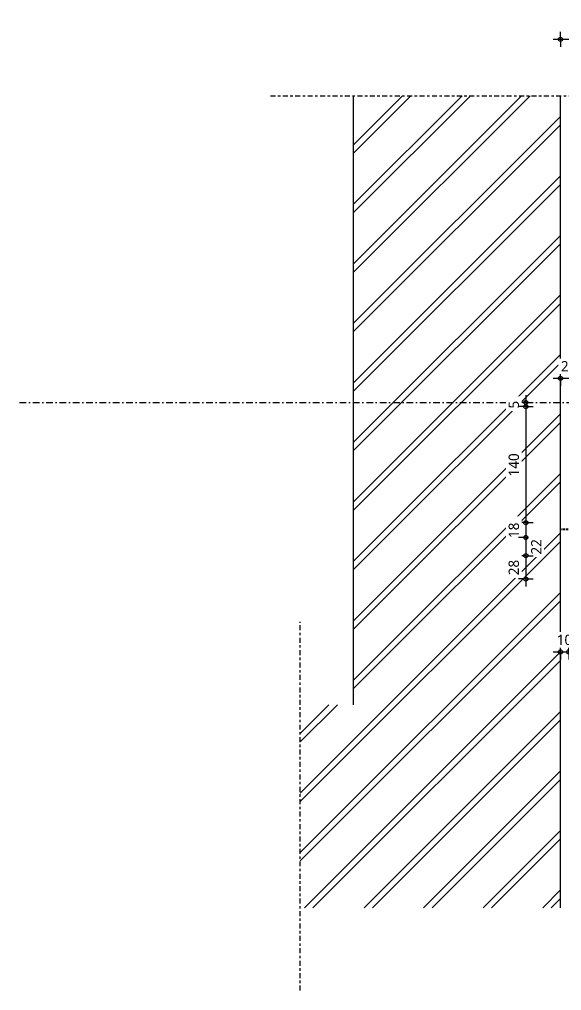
# Model space of a CAD drawing. Header units: millimetres. Extents: x -435 to 27166, y -19117 to 26500.
# Drawn here: x 1126 to 1780, y 18972 to 20144 of the extents above; entities that cross this region are included whole.
import ezdxf

# ---------------------------------------------------------------- set-up
doc = ezdxf.new("R2010")
doc.units = ezdxf.units.MM
for name, pattern in [('MV_center', [15, 6, -3, 3, -3]), ('MV_hidden', [3.75, 2.5, -1.25]), ('MV_stramien', [16, 8, -4, 0, -4])]:
    doc.linetypes.add(name, pattern=pattern)
for name, color, linetype, lineweight in [('A-ANNO-DIMS', 211, 'Continuous', 13), ('A-ANNO-DIMS-5', 211, 'Continuous', 13), ('A-DETL', 90, 'Continuous', 13), ('A-DETL-GENF', 92, 'Continuous', 18)]:
    doc.layers.add(name, color=color, linetype=linetype, lineweight=lineweight)
doc.styles.add('Segoe UI_3', font='segoeui.ttf', dxfattribs={"height": 12.5})
doc.dimstyles.new('2_5_mm', dxfattribs={"dimscale": 304.8, "dimtxt": 13.092049, "dimasz": 0.016404, "dimexe": 0.029528, "dimexo": 0.0625, "dimgap": 0.014764, "dimtad": 1, "dimdec": 0, "dimzin": 0, "dimdsep": 46, "dimtxsty": 'Segoe UI_3', "dimblk1": 'DOTBLANK', "dimblk2": 'DOTBLANK', "dimsah": 1, "dimcen": 0.09, "dimdle": 0.029528, "dimazin": 0, "dimtfac": 1, "dimtdec": 4, "dimtix": 1, "dimtmove": 0, "dimatfit": 3, "dimfxl": 0.029528, "dimfxlon": 1, "dimtvp": 1, "dimtfill": 1, "dimtolj": 1, "dimtzin": 0, "dimarcsym": 2})
doc.dimstyles.new('2_5_mm_2', dxfattribs={"dimscale": 304.8, "dimtxt": 13.092049, "dimasz": 0.016404, "dimexe": 0.029528, "dimexo": 0.0625, "dimgap": 0.014764, "dimtad": 1, "dimdec": 0, "dimzin": 0, "dimdsep": 46, "dimtxsty": 'Segoe UI_3', "dimblk1": 'DOTBLANK', "dimblk2": 'DOTBLANK', "dimsah": 1, "dimcen": 0.09, "dimdle": 0.029528, "dimazin": 0, "dimtfac": 1, "dimtdec": 4, "dimtix": 1, "dimtmove": 2, "dimatfit": 3, "dimfxl": 0.029528, "dimfxlon": 1, "dimtvp": 1, "dimtfill": 1, "dimtolj": 1, "dimtzin": 0, "dimarcsym": 2})

# ---------------------------------------------------------------- blocks, each defined once
blk = doc.blocks.new('NLRS_00_DI_maskeer - Type 1-4234945-Details Appartement')
at = {"layer": 'A-DETL-GENF', "linetype": 'MV_center'}
blk.add_line((-100, 0), (345, 0), dxfattribs=at)
blk = doc.blocks.new('NLRS_00_DI_maskeer - Type 1-4234944-Details Appartement')
at = {"layer": 'A-DETL-GENF', "linetype": 'MV_center'}
blk.add_line((-100, 0), (854.5, 0), dxfattribs=at)
blk = doc.blocks.new('DIMBLOCK37-Details Appartement')
at = {"layer": 'A-ANNO-DIMS-5'}
for p, q in [((1737.3, 19690.6), (1737.3, 19676.6)), ((1737.3, 19681.6), (1728.3, 19681.6)), ((1737.3, 19676.6), (1728.3, 19676.6)), ((1737.3, 19681.6), (1746.3, 19681.6)), ((1737.3, 19676.6), (1746.3, 19676.6))]:
    blk.add_line(p, q, dxfattribs=at)
for centre in [(1737.3, 19681.6), (1737.3, 19676.6)]:
    blk.add_circle(centre, 2.5, dxfattribs=at)
at = {"layer": 'A-ANNO-DIMS-5', "color": 0, "insert": (1716.5, 19674.3), "char_height": 12.5, "width": 11.426, "attachment_point": 1, "rotation": 90, "line_spacing_factor": 1.142579, "style": 'Segoe UI_3', "bg_fill": 3, "box_fill_scale": 1.25, "bg_fill_color": 9, "bg_fill_true_color": 13158600, "bg_fill_transparency": 0}
blk.add_mtext('5', dxfattribs=at)
blk = doc.blocks.new('_DotBlank')
at = {"color": 0, "linetype": 'ByBlock', "lineweight": -2}
blk.add_line((-0.5, 0), (-1, 0), dxfattribs=at)
blk.add_circle((0, 0), 0.5, dxfattribs=at)
blk = doc.blocks.new('DIMBLOCK38-Details Appartement')
at = {"layer": 'A-ANNO-DIMS-5'}
for p, q in [((1737.3, 19676.6), (1728.3, 19676.6)), ((1737.3, 19676.6), (1737.3, 19536.6)), ((1737.3, 19676.6), (1746.3, 19676.6)), ((1737.3, 19536.6), (1728.3, 19536.6)), ((1737.3, 19536.6), (1746.3, 19536.6))]:
    blk.add_line(p, q, dxfattribs=at)
for centre in [(1737.3, 19676.6), (1737.3, 19536.6)]:
    blk.add_circle(centre, 2.5, dxfattribs=at)
at = {"layer": 'A-ANNO-DIMS-5', "color": 0, "insert": (1716.5, 19592.3), "char_height": 12.5, "width": 34.277, "attachment_point": 1, "rotation": 90, "line_spacing_factor": 1.142579, "style": 'Segoe UI_3', "bg_fill": 3, "box_fill_scale": 1.25, "bg_fill_color": 9, "bg_fill_true_color": 13158600, "bg_fill_transparency": 0}
blk.add_mtext('140', dxfattribs=at)
blk = doc.blocks.new('DIMBLOCK39-Details Appartement')
at = {"layer": 'A-ANNO-DIMS-5'}
for p, q in [((1737.3, 19536.6), (1728.3, 19536.6)), ((1737.3, 19536.6), (1737.3, 19518.6)), ((1737.3, 19536.6), (1746.3, 19536.6)), ((1737.3, 19518.6), (1728.3, 19518.6)), ((1737.3, 19518.6), (1746.3, 19518.6))]:
    blk.add_line(p, q, dxfattribs=at)
for centre in [(1737.3, 19536.6), (1737.3, 19518.6)]:
    blk.add_circle(centre, 2.5, dxfattribs=at)
at = {"layer": 'A-ANNO-DIMS-5', "color": 0, "insert": (1716.5, 19518), "char_height": 12.5, "width": 22.852, "attachment_point": 1, "rotation": 90, "line_spacing_factor": 1.142579, "style": 'Segoe UI_3', "bg_fill": 3, "box_fill_scale": 1.25, "bg_fill_color": 9, "bg_fill_true_color": 13158600, "bg_fill_transparency": 0}
blk.add_mtext('18', dxfattribs=at)
blk = doc.blocks.new('DIMBLOCK40-Details Appartement')
at = {"layer": 'A-ANNO-DIMS-5'}
for p, q in [((1737.3, 19518.6), (1728.3, 19518.6)), ((1737.3, 19518.6), (1737.3, 19496.6)), ((1737.3, 19518.6), (1746.3, 19518.6)), ((1737.3, 19496.6), (1728.3, 19496.6)), ((1737.3, 19496.6), (1746.3, 19496.6))]:
    blk.add_line(p, q, dxfattribs=at)
for centre in [(1737.3, 19518.6), (1737.3, 19496.6)]:
    blk.add_circle(centre, 2.5, dxfattribs=at)
at = {"layer": 'A-ANNO-DIMS-5', "color": 0, "insert": (1743.7, 19498), "char_height": 12.5, "width": 22.852, "attachment_point": 1, "rotation": 90, "line_spacing_factor": 1.142579, "style": 'Segoe UI_3', "bg_fill": 3, "box_fill_scale": 1.25, "bg_fill_color": 9, "bg_fill_true_color": 13158600, "bg_fill_transparency": 0}
blk.add_mtext('22', dxfattribs=at)
blk = doc.blocks.new('DIMBLOCK41-Details Appartement')
at = {"layer": 'A-ANNO-DIMS-5'}
for p, q in [((1737.3, 19496.6), (1728.3, 19496.6)), ((1737.3, 19496.6), (1737.3, 19459.6)), ((1737.3, 19496.6), (1746.3, 19496.6)), ((1737.3, 19468.6), (1728.3, 19468.6)), ((1737.3, 19468.6), (1746.3, 19468.6))]:
    blk.add_line(p, q, dxfattribs=at)
for centre in [(1737.3, 19496.6), (1737.3, 19468.6)]:
    blk.add_circle(centre, 2.5, dxfattribs=at)
at = {"layer": 'A-ANNO-DIMS-5', "color": 0, "insert": (1716.5, 19473), "char_height": 12.5, "width": 22.852, "attachment_point": 1, "rotation": 90, "line_spacing_factor": 1.142579, "style": 'Segoe UI_3', "bg_fill": 3, "box_fill_scale": 1.25, "bg_fill_color": 9, "bg_fill_true_color": 13158600, "bg_fill_transparency": 0}
blk.add_mtext('28', dxfattribs=at)
blk = doc.blocks.new('DIMBLOCK58-Details Appartement')
at = {"layer": 'A-ANNO-DIMS-5'}
for p, q in [((1779.1, 20120.2), (1779.1, 20129.2)), ((1980.6, 20120.2), (1980.6, 20129.2)), ((1770.1, 20120.2), (1989.6, 20120.2)), ((1779.1, 20120.2), (1779.1, 20111.2)), ((1980.6, 20120.2), (1980.6, 20111.2))]:
    blk.add_line(p, q, dxfattribs=at)
for centre in [(1779.1, 20120.2), (1980.6, 20120.2)]:
    blk.add_circle(centre, 2.5, dxfattribs=at)
at = {"layer": 'A-ANNO-DIMS-5', "color": 0, "insert": (1830.2, 20141), "char_height": 12.5, "width": 119.114, "attachment_point": 1, "line_spacing_factor": 1.142579, "style": 'Segoe UI_3', "bg_fill": 3, "box_fill_scale": 1.25, "bg_fill_color": 9, "bg_fill_true_color": 13158600, "bg_fill_transparency": 0}
blk.add_mtext('min 200 mm', dxfattribs=at)
blk = doc.blocks.new('DIMBLOCK61-Details Appartement')
at = {"layer": 'A-ANNO-DIMS-5'}
for p, q in [((1779.1, 19710.8), (1779.1, 19719.8)), ((1799.1, 19710.8), (1799.1, 19719.8)), ((1770.1, 19710.8), (1808.1, 19710.8)), ((1779.1, 19710.8), (1779.1, 19701.8)), ((1799.1, 19710.8), (1799.1, 19701.8))]:
    blk.add_line(p, q, dxfattribs=at)
for centre in [(1779.1, 19710.8), (1799.1, 19710.8)]:
    blk.add_circle(centre, 2.5, dxfattribs=at)
at = {"layer": 'A-ANNO-DIMS-5', "color": 0, "insert": (1779.6, 19731.6), "char_height": 12.5, "width": 22.852, "attachment_point": 1, "line_spacing_factor": 1.142579, "style": 'Segoe UI_3', "bg_fill": 3, "box_fill_scale": 1.25, "bg_fill_color": 9, "bg_fill_true_color": 13158600, "bg_fill_transparency": 0}
blk.add_mtext('20', dxfattribs=at)
blk = doc.blocks.new('DIMBLOCK78-Details Appartement')
at = {"layer": 'A-ANNO-DIMS-5'}
for p, q in [((1779.1, 19380.5), (1779.1, 19389.5)), ((1789.1, 19380.5), (1789.1, 19389.5)), ((1770.1, 19380.5), (1798.1, 19380.5)), ((1779.1, 19380.5), (1779.1, 19371.5)), ((1789.1, 19380.5), (1789.1, 19371.5))]:
    blk.add_line(p, q, dxfattribs=at)
for centre in [(1779.1, 19380.5), (1789.1, 19380.5)]:
    blk.add_circle(centre, 2.5, dxfattribs=at)
at = {"layer": 'A-ANNO-DIMS-5', "color": 0, "insert": (1774.6, 19401.3), "char_height": 12.5, "width": 22.852, "attachment_point": 1, "line_spacing_factor": 1.142579, "style": 'Segoe UI_3', "bg_fill": 3, "box_fill_scale": 1.25, "bg_fill_color": 9, "bg_fill_true_color": 13158600, "bg_fill_transparency": 0}
blk.add_mtext('10', dxfattribs=at)

msp = doc.modelspace()

# ---------------------------------------------------------------- hatches: boundary and pattern name
at = {"layer": 'A-DETL-GENF', "lineweight": 13}
h = msp.add_hatch(dxfattribs=at)
h.set_pattern_fill('FP_10', color=57, style=0, pattern_type=2)
h.set_pattern_definition([(45, (0, 0), (-35.92102, 35.92102), []), (45, (10.16, 0), (-35.92102, 35.92102), [])])
h.paths.add_polyline_path([(1779.1, 19071.6), (1779.1, 20051.9), (1529.1, 20051.9), (1529.1, 19316.6), (1465.1, 19316.6), (1465.1, 19071.6)])

# ---------------------------------------------------------------- linework, layer by layer
at = {"layer": 'A-DETL'}
for p, q in [((1529.1, 20051.9), (1529.1, 19316.6)), ((1779.1, 19071.6), (1779.1, 20051.9))]:
    msp.add_line(p, q, dxfattribs=at)
at = {"layer": 'A-DETL', "linetype": 'MV_stramien', "lineweight": 18}
msp.add_line((1126.3, 19681.6), (2994.1, 19681.6), dxfattribs=at)
at = {"layer": 'A-DETL', "linetype": 'MV_hidden', "lineweight": 25}
msp.add_line((1795.5, 19528.2), (1779.1, 19528.2), dxfattribs=at)

# ---------------------------------------------------------------- block references
at = {"layer": 'A-DETL-GENF', "linetype": 'MV_center'}
msp.add_blockref('NLRS_00_DI_maskeer - Type 1-4234944-Details Appartement', (1529.1, 20051.9), dxfattribs=at)
at = {"layer": 'A-DETL-GENF', "linetype": 'MV_center', "rotation": 89.99999999999838}
msp.add_blockref('NLRS_00_DI_maskeer - Type 1-4234945-Details Appartement', (1465.1, 19071.6), dxfattribs=at)

# ---------------------------------------------------------------- dimensions: what is measured, and where the dimension line sits
at = {"layer": 'A-ANNO-DIMS'}
dim = msp.add_linear_dim(base=(1980.6, 20120.2), p1=(1779.1, 20129.2), p2=(1980.6, 20129.2), text='min 200 mm', dimstyle='2_5_mm', override={"dimpost": '<>', "dimfxl": 201.50001}, dxfattribs=at)
dim.commit()
dim.dimension.update_dxf_attribs({"geometry": 'DIMBLOCK58-Details Appartement', "text_midpoint": (1879.8, 20131.3)})

# ---------------------------------------------------------------- next in the draw order: dimensions: what is measured, and where the dimension line sits
for base, p1, p2, override, picture, middle in [((1799.1, 19710.8), (1779.1, 19719.8), (1799.1, 19701.8), {"dimpost": '<>', "dimfxl": 26.907248}, 'DIMBLOCK61-Details Appartement', (1789.1, 19721.8)), ((1789.1, 19380.5), (1779.1, 19389.5), (1789.1, 19389.5), {"dimpost": '<>', "dimfxl": 10}, 'DIMBLOCK78-Details Appartement', (1784.1, 19391.5))]:
    dim = msp.add_linear_dim(base=base, p1=p1, p2=p2, dimstyle='2_5_mm', override=override, dxfattribs=at)
    dim.commit()
    dim.dimension.update_dxf_attribs({"geometry": picture, "text_midpoint": middle})
dim = msp.add_linear_dim(base=(1737.3, 19676.6), p1=(1746.3, 19681.6), p2=(1746.3, 19676.6), angle=90, dimstyle='2_5_mm', override={"dimpost": '<>', "dimfxl": 5}, dxfattribs=at)
dim.commit()
dim.dimension.update_dxf_attribs({"geometry": 'DIMBLOCK37-Details Appartement', "text_midpoint": (1726.5, 19679.1)})

# ---------------------------------------------------------------- next in the draw order: dimensions: what is measured, and where the dimension line sits
dim = msp.add_linear_dim(base=(1737.3, 19536.6), p1=(1746.3, 19676.6), p2=(1746.3, 19536.6), angle=90, dimstyle='2_5_mm', override={"dimpost": '<>', "dimfxl": 140}, dxfattribs=at)
dim.commit()
dim.dimension.update_dxf_attribs({"geometry": 'DIMBLOCK38-Details Appartement', "text_midpoint": (1726.3, 19606.6)})

# ---------------------------------------------------------------- next in the draw order: dimensions: what is measured, and where the dimension line sits
dim = msp.add_linear_dim(base=(1737.3, 19518.6), p1=(1746.3, 19536.6), p2=(1746.3, 19518.6), angle=90, dimstyle='2_5_mm', override={"dimpost": '<>', "dimfxl": 18.000211}, dxfattribs=at)
dim.commit()
dim.dimension.update_dxf_attribs({"geometry": 'DIMBLOCK39-Details Appartement', "text_midpoint": (1726.4, 19527.6)})

# ---------------------------------------------------------------- next in the draw order: dimensions: what is measured, and where the dimension line sits
dim = msp.add_linear_dim(base=(1737.3, 19496.6), p1=(1746.3, 19518.6), p2=(1746.3, 19496.6), angle=90, dimstyle='2_5_mm_2', override={"dimpost": '<>', "dimfxl": 21.999789}, dxfattribs=at)
dim.commit()
dim.dimension.update_dxf_attribs({"geometry": 'DIMBLOCK40-Details Appartement', "text_midpoint": (1752, 19509.5), "dimtype": 160, "text_rotation": 90})

# ---------------------------------------------------------------- next in the draw order: dimensions: what is measured, and where the dimension line sits
dim = msp.add_linear_dim(base=(1737.3, 19468.6), p1=(1746.3, 19496.6), p2=(1746.3, 19468.6), angle=90, dimstyle='2_5_mm', override={"dimpost": '<>', "dimfxl": 28}, dxfattribs=at)
dim.commit()
dim.dimension.update_dxf_attribs({"geometry": 'DIMBLOCK41-Details Appartement', "text_midpoint": (1726.4, 19482.6)})

doc.saveas('drawing.dxf')
